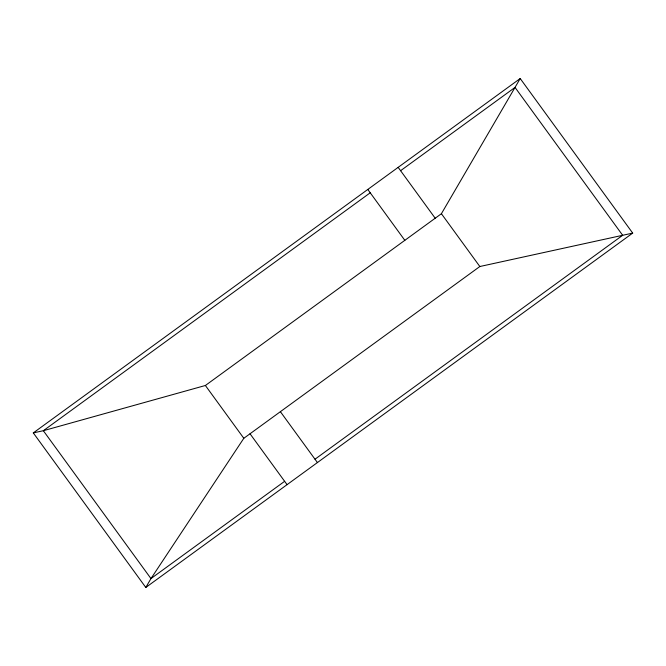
<?xml version="1.0" encoding="UTF-8"?>
<svg xmlns="http://www.w3.org/2000/svg" width="666" height="666" viewBox="0 0 666 666"><rect width="100%" height="100%" fill="white"/><g stroke="black" fill="none" stroke-linecap="round" stroke-linejoin="round"><path stroke-width="1" d="M145.796 587.47L150.966 578.587L243.814 438.295L479.836 266.517L632.7 233.1L520.204 78.53L33.3 432.9L145.796 587.47L632.7 233.1M33.3 432.9L43.34 430.711L205.386 385.489L441.408 213.711L520.204 78.53M370.229 192.79L43.34 430.711L150.966 578.587L284.632 481.31M400.599 170.696L515.034 87.413L622.66 235.289L314.993 459.215M441.408 213.711L479.836 266.517M398.16 167.357L435.198 218.232M367.798 189.452L404.828 240.334M280.394 411.68L317.424 462.554M250.025 433.774L287.063 484.657M205.386 385.489L243.814 438.295"/></g></svg>
